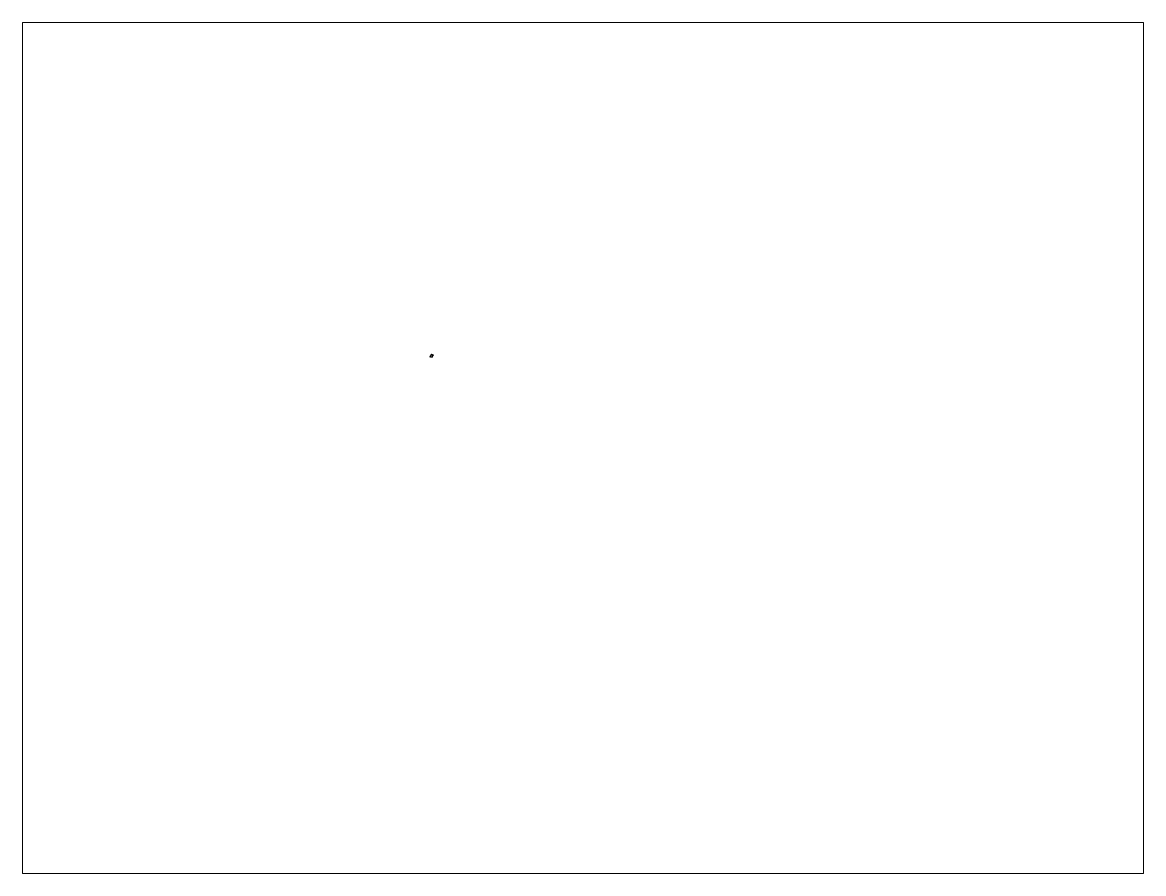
# Paper-space layout 'Layout1' of a CAD drawing. Header units: metres. Extents: x 26 to 231, y 20 to 176.
# The model-space entities are those that its viewports show. They can reach past a viewport. Long polylines and large blocks are cut down to what shows.
import ezdxf

# ---------------------------------------------------------------- set-up
doc = ezdxf.new("R2010")
doc.units = ezdxf.units.M
doc.layers.add('war_bauwerk_text', color=7, linetype='Continuous')

msp = doc.modelspace()

# ---------------------------------------------------------------- linework, layer by layer
at = {"layer": 'war_bauwerk_text', "color": 80}
for p, q in [((2810767.64, 1184053.43), (2810766.35, 1184051.32)), ((2810767.45, 1184050.65), (2810766.35, 1184051.32)), ((2810766.47, 1184051.34), (2810767.67, 1184053.31)), ((2810767.42, 1184050.77), (2810766.47, 1184051.34)), ((2810768.62, 1184052.73), (2810767.42, 1184050.77)), ((2810768.74, 1184052.76), (2810767.45, 1184050.65)), ((2810767.64, 1184053.43), (2810768.74, 1184052.76)), ((2810767.67, 1184053.31), (2810768.62, 1184052.73))]:
    msp.add_line(p, q, dxfattribs=at)

psp = doc.layouts.get("Layout1")

# ---------------------------------------------------------------- viewports
at = {"layer": '0', "view_target_point": (370776.43, 310629.57)}
psp.add_viewport(center=(128.5, 97.5), size=(205.6, 156), view_center_point=(2440110.08, 873350.15), view_height=668.0063, dxfattribs=at)

doc.saveas('drawing.dxf')
